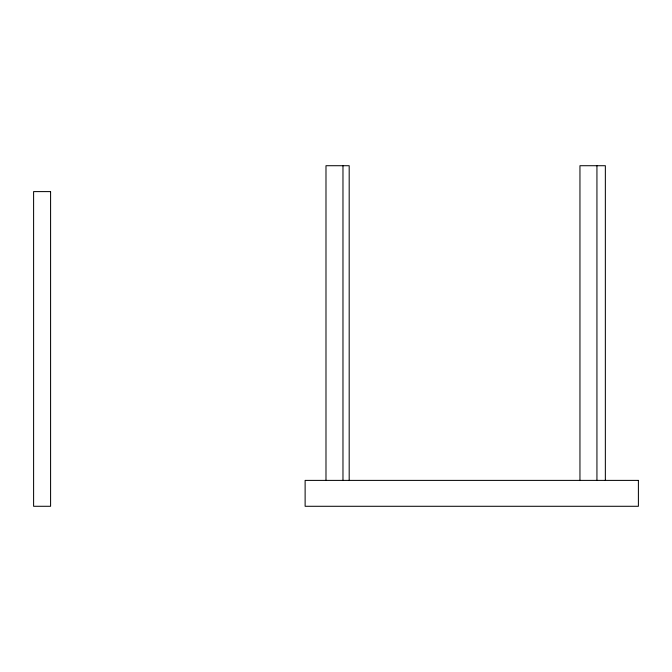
<?xml version="1.0" encoding="UTF-8"?>
<svg xmlns="http://www.w3.org/2000/svg" width="672" height="672" viewBox="0 0 672 672"><rect width="100%" height="100%" fill="white"/><g stroke="black" fill="none" stroke-linecap="round" stroke-linejoin="round"><path stroke-width="1.01" d="M605.354 480.396L605.354 165.715L579.953 165.715L579.953 480.396M596.938 165.715L596.938 480.396M349.188 480.396L349.188 165.715L325.987 165.715L325.987 480.396M342.972 165.715L342.972 480.396M50.585 191.604L33.6 191.604L33.6 506.285L50.585 506.285L50.585 191.604M638.4 480.396L305.122 480.396L305.122 506.285L638.4 506.285L638.4 480.396"/></g></svg>
